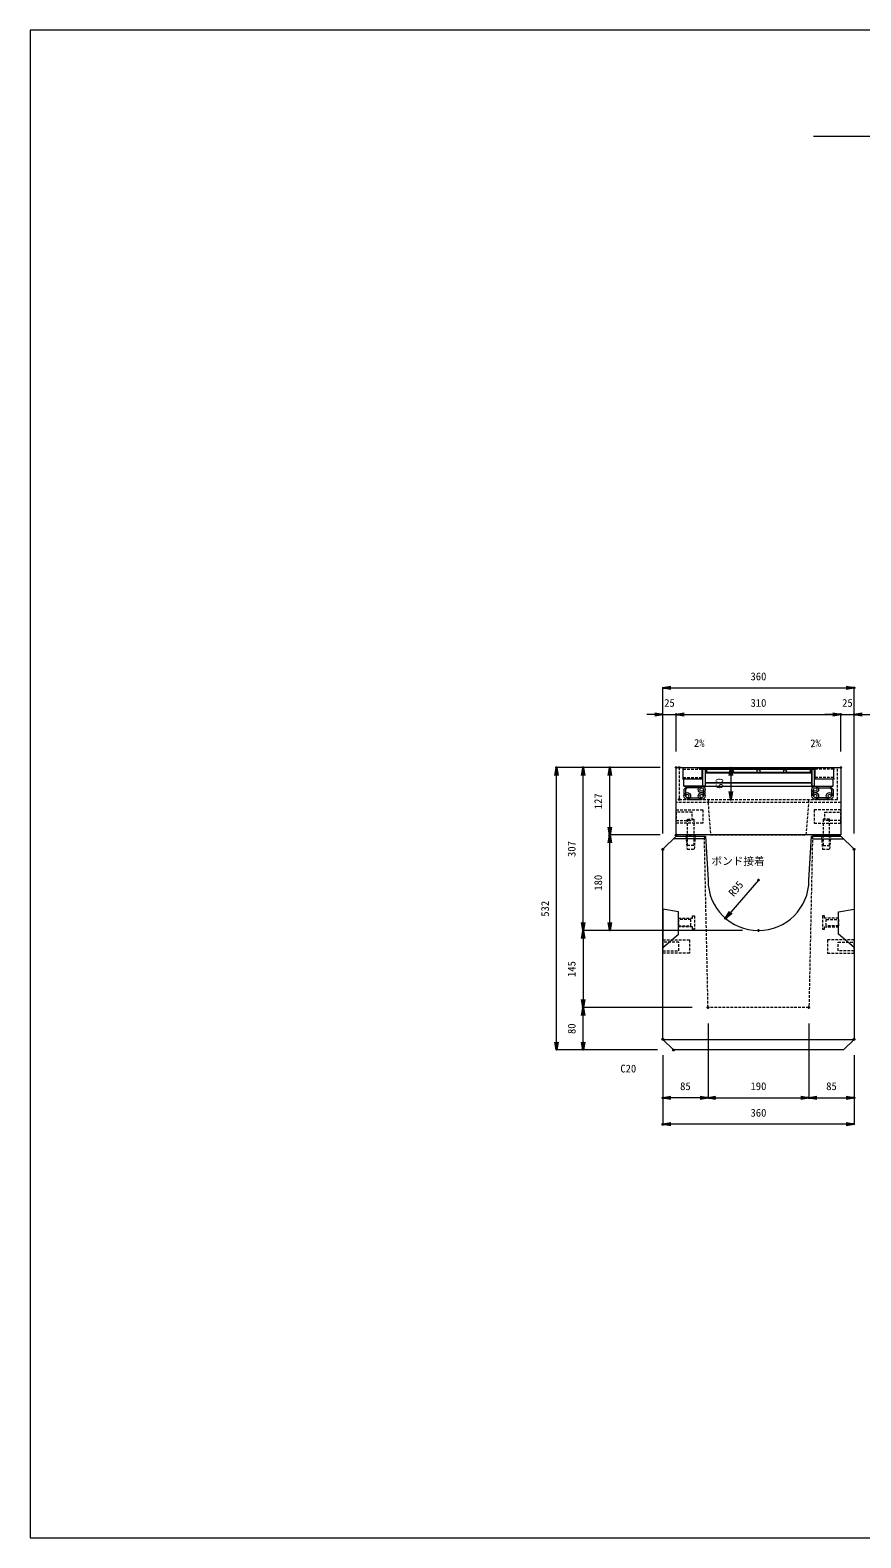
# Model space of a CAD drawing. Units: millimetres, scale not verified. Extents: x -1945 to 1945, y -1420 to 1420.
# Drawn here: x -1945 to -381, y -1420 to 1420 of the extents above; entities that cross this region are included whole.
import ezdxf
from ezdxf.enums import TextEntityAlignment as Align

# ---------------------------------------------------------------- set-up
doc = ezdxf.new("R2010")
doc.units = ezdxf.units.MM
doc.header["$LTSCALE"] = 10
doc.header["$PDMODE"] = 32
doc.header["$PDSIZE"] = 2
doc.linetypes.add('USER1', pattern=[0.75, 0.5, -0.25])
doc.layers.add('0-0_0', color=7, linetype='Continuous')
doc.layers.add('0-2_DEFPOINTS', color=7, linetype='Continuous')
for name, color, linetype, lineweight in [('0-1_TITLE', 7, 'Continuous', 18), ('0-3_KIJUN', 7, 'Continuous', 18), ('0-5_SUNPO_S10', 3, 'Continuous', 18), ('0-7_GRE', 30, 'Continuous', 18)]:
    doc.layers.add(name, color=color, linetype=linetype, lineweight=lineweight)
doc.styles.add('ＭＳ ゴシック', font='')
doc.styles.get('ＭＳ ゴシック').set_extended_font_data('MS Gothic')

# ---------------------------------------------------------------- blocks, each defined once
blk = doc.blocks.new('M16_insert_dan')
at = {"layer": '0-3_KIJUN', "color": 3, "linetype": 'USER1'}
for points in [[(0, -12.5), (-50, -12.5), (-50, 12.5), (0, 12.5)], [(0, 8), (-30, 8), (-30, -8), (0, -8)]]:
    blk.add_lwpolyline(points, close=True, dxfattribs=at)
blk = doc.blocks.new('_OPEN')
at = {"layer": '0-0_0'}
blk.add_line((0, 0), (-1, 0), dxfattribs=at)
blk.add_lwpolyline([(-1, 0.1667), (0, 0), (-1, -0.1667)], dxfattribs=at)
blk = doc.blocks.new('D3')
at = {"layer": '0-2_DEFPOINTS'}
for p in [(1371, 1144), (1041, 999), (1276, 999)]:
    blk.add_point(p, dxfattribs=at)
at = {"layer": '0-5_SUNPO_S10'}
for p, q in [((1341, 1144), (1041, 1144)), ((1041, 1129), (1041, 1014)), ((1246, 999), (1041, 999))]:
    blk.add_line(p, q, dxfattribs=at)
at = {"layer": '0-5_SUNPO_S10', "xscale": 15, "yscale": 15}
for p, rotation in [((1041, 1144), 90), ((1041, 999), 270)]:
    blk.add_blockref('_OPEN', p, dxfattribs=dict(at, rotation=rotation))
at = {"layer": '0-5_SUNPO_S10', "color": 7, "style": 'ＭＳ ゴシック'}
blk.add_text('145', height=14.66, rotation=90, dxfattribs=at).set_placement((1031, 1056.5), align=Align.BOTTOM_LEFT)
blk = doc.blocks.new('D4')
at = {"layer": '0-2_DEFPOINTS'}
for p in [(1041, 999), (1276, 999), (1211, 919)]:
    blk.add_point(p, dxfattribs=at)
at = {"layer": '0-5_SUNPO_S10'}
for p, q in [((1246, 999), (1041, 999)), ((1041, 934), (1041, 984)), ((1181, 919), (1041, 919))]:
    blk.add_line(p, q, dxfattribs=at)
at = {"layer": '0-5_SUNPO_S10', "xscale": 15, "yscale": 15}
for p, rotation in [((1041, 999), 90), ((1041, 919), 270)]:
    blk.add_blockref('_OPEN', p, dxfattribs=dict(at, rotation=rotation))
at = {"layer": '0-5_SUNPO_S10', "color": 7, "style": 'ＭＳ ゴシック'}
blk.add_text('80', height=14.66, rotation=90, dxfattribs=at).set_placement((1031, 949), align=Align.BOTTOM_LEFT)
blk = doc.blocks.new('D5')
at = {"layer": '0-2_DEFPOINTS'}
for p in [(1091, 1324), (1216, 1324), (1371, 1144)]:
    blk.add_point(p, dxfattribs=at)
at = {"layer": '0-5_SUNPO_S10'}
for p, q in [((1186, 1324), (1091, 1324)), ((1091, 1159), (1091, 1309)), ((1341, 1144), (1091, 1144))]:
    blk.add_line(p, q, dxfattribs=at)
at = {"layer": '0-5_SUNPO_S10', "xscale": 15, "yscale": 15}
for p, rotation in [((1091, 1324), 90), ((1091, 1144), 270)]:
    blk.add_blockref('_OPEN', p, dxfattribs=dict(at, rotation=rotation))
at = {"layer": '0-5_SUNPO_S10', "color": 7, "style": 'ＭＳ ゴシック'}
blk.add_text('180', height=14.66, rotation=90, dxfattribs=at).set_placement((1081, 1219), align=Align.BOTTOM_LEFT)
blk = doc.blocks.new('D6')
at = {"layer": '0-2_DEFPOINTS'}
for p in [(991, 1451), (1216, 1451), (1211, 919)]:
    blk.add_point(p, dxfattribs=at)
at = {"layer": '0-5_SUNPO_S10'}
for p, q in [((1186, 1451), (991, 1451)), ((991, 934), (991, 1436)), ((1181, 919), (991, 919))]:
    blk.add_line(p, q, dxfattribs=at)
at = {"layer": '0-5_SUNPO_S10', "xscale": 15, "yscale": 15}
for p, rotation in [((991, 1451), 90), ((991, 919), 270)]:
    blk.add_blockref('_OPEN', p, dxfattribs=dict(at, rotation=rotation))
at = {"layer": '0-5_SUNPO_S10', "color": 7, "style": 'ＭＳ ゴシック'}
blk.add_text('532', height=14.66, rotation=90, dxfattribs=at).set_placement((981, 1170), align=Align.BOTTOM_LEFT)
blk = doc.blocks.new('D7')
at = {"layer": '0-2_DEFPOINTS'}
for p in [(1276, 999), (1191, 939), (1191, 829)]:
    blk.add_point(p, dxfattribs=at)
at = {"layer": '0-5_SUNPO_S10'}
for p, q in [((1276, 969), (1276, 829)), ((1191, 909), (1191, 829)), ((1261, 829), (1206, 829))]:
    blk.add_line(p, q, dxfattribs=at)
at = {"layer": '0-5_SUNPO_S10', "xscale": 15, "yscale": 15, "rotation": 180}
blk.add_blockref('_OPEN', (1191, 829), dxfattribs=at)
at = {"layer": '0-5_SUNPO_S10', "xscale": 15, "yscale": 15}
blk.add_blockref('_OPEN', (1276, 829), dxfattribs=at)
at = {"layer": '0-5_SUNPO_S10', "color": 7, "style": 'ＭＳ ゴシック'}
blk.add_text('85', height=14.66, dxfattribs=at).set_placement((1223.5, 839), align=Align.BOTTOM_LEFT)
blk = doc.blocks.new('D8')
at = {"layer": '0-2_DEFPOINTS'}
for p in [(1276, 999), (1466, 999), (1466, 829)]:
    blk.add_point(p, dxfattribs=at)
at = {"layer": '0-5_SUNPO_S10'}
for p, q in [((1276, 969), (1276, 829)), ((1466, 969), (1466, 829)), ((1291, 829), (1451, 829))]:
    blk.add_line(p, q, dxfattribs=at)
at = {"layer": '0-5_SUNPO_S10', "xscale": 15, "yscale": 15, "rotation": 180}
blk.add_blockref('_OPEN', (1276, 829), dxfattribs=at)
at = {"layer": '0-5_SUNPO_S10', "xscale": 15, "yscale": 15}
blk.add_blockref('_OPEN', (1466, 829), dxfattribs=at)
at = {"layer": '0-5_SUNPO_S10', "color": 7, "style": 'ＭＳ ゴシック'}
blk.add_text('190', height=14.66, dxfattribs=at).set_placement((1356, 839), align=Align.BOTTOM_LEFT)
blk = doc.blocks.new('D9')
at = {"layer": '0-2_DEFPOINTS'}
for p in [(1466, 999), (1551, 939), (1551, 829)]:
    blk.add_point(p, dxfattribs=at)
at = {"layer": '0-5_SUNPO_S10'}
for p, q in [((1466, 969), (1466, 829)), ((1551, 909), (1551, 829)), ((1481, 829), (1536, 829))]:
    blk.add_line(p, q, dxfattribs=at)
at = {"layer": '0-5_SUNPO_S10', "xscale": 15, "yscale": 15, "rotation": 180}
blk.add_blockref('_OPEN', (1466, 829), dxfattribs=at)
at = {"layer": '0-5_SUNPO_S10', "xscale": 15, "yscale": 15}
blk.add_blockref('_OPEN', (1551, 829), dxfattribs=at)
at = {"layer": '0-5_SUNPO_S10', "color": 7, "style": 'ＭＳ ゴシック'}
blk.add_text('85', height=14.66, dxfattribs=at).set_placement((1498.5, 839), align=Align.BOTTOM_LEFT)
blk = doc.blocks.new('D10')
at = {"layer": '0-2_DEFPOINTS'}
for p in [(1191, 939), (1551, 939), (1191, 779)]:
    blk.add_point(p, dxfattribs=at)
at = {"layer": '0-5_SUNPO_S10'}
for p, q in [((1191, 909), (1191, 779)), ((1551, 909), (1551, 779)), ((1536, 779), (1206, 779))]:
    blk.add_line(p, q, dxfattribs=at)
at = {"layer": '0-5_SUNPO_S10', "xscale": 15, "yscale": 15, "rotation": 180}
blk.add_blockref('_OPEN', (1191, 779), dxfattribs=at)
at = {"layer": '0-5_SUNPO_S10', "xscale": 15, "yscale": 15}
blk.add_blockref('_OPEN', (1551, 779), dxfattribs=at)
at = {"layer": '0-5_SUNPO_S10', "color": 7, "style": 'ＭＳ ゴシック'}
blk.add_text('360', height=14.66, dxfattribs=at).set_placement((1356, 789), align=Align.BOTTOM_LEFT)
blk = doc.blocks.new('D19')
at = {"layer": '0-2_DEFPOINTS'}
for p in [(1091, 1451), (1216, 1451), (1216, 1324)]:
    blk.add_point(p, dxfattribs=at)
at = {"layer": '0-5_SUNPO_S10'}
for p, q in [((1186, 1451), (1091, 1451)), ((1091, 1339), (1091, 1436)), ((1186, 1324), (1091, 1324))]:
    blk.add_line(p, q, dxfattribs=at)
at = {"layer": '0-5_SUNPO_S10', "xscale": 15, "yscale": 15}
for p, rotation in [((1091, 1451), 90), ((1091, 1324), 270)]:
    blk.add_blockref('_OPEN', p, dxfattribs=dict(at, rotation=rotation))
at = {"layer": '0-5_SUNPO_S10', "color": 7, "style": 'ＭＳ ゴシック'}
blk.add_text('127', height=14.66, rotation=90, dxfattribs=at).set_placement((1081, 1372.5), align=Align.BOTTOM_LEFT)
blk = doc.blocks.new('D20')
at = {"layer": '0-2_DEFPOINTS'}
for p in [(1041, 1451), (1216, 1451), (1371, 1144)]:
    blk.add_point(p, dxfattribs=at)
at = {"layer": '0-5_SUNPO_S10'}
for p, q in [((1186, 1451), (1041, 1451)), ((1041, 1159), (1041, 1436)), ((1341, 1144), (1041, 1144))]:
    blk.add_line(p, q, dxfattribs=at)
at = {"layer": '0-5_SUNPO_S10', "xscale": 15, "yscale": 15}
for p, rotation in [((1041, 1451), 90), ((1041, 1144), 270)]:
    blk.add_blockref('_OPEN', p, dxfattribs=dict(at, rotation=rotation))
at = {"layer": '0-5_SUNPO_S10', "color": 7, "style": 'ＭＳ ゴシック'}
blk.add_text('307', height=14.66, rotation=90, dxfattribs=at).set_placement((1031, 1282.5), align=Align.BOTTOM_LEFT)
blk = doc.blocks.new('D27')
at = {"layer": '0-2_DEFPOINTS'}
for p in [(1222, 1451), (1222, 1391), (1319.01, 1391)]:
    blk.add_point(p, dxfattribs=at)
at = {"layer": '0-5_SUNPO_S10'}
blk.add_line((1319.01, 1436), (1319.01, 1406), dxfattribs=at)
at = {"layer": '0-5_SUNPO_S10', "xscale": 15, "yscale": 15}
for p, rotation in [((1319.01, 1451), 90), ((1319.01, 1391), 270)]:
    blk.add_blockref('_OPEN', p, dxfattribs=dict(at, rotation=rotation))
at = {"layer": '0-5_SUNPO_S10', "color": 7, "style": 'ＭＳ ゴシック'}
blk.add_text('60', height=14.66, rotation=90, dxfattribs=at).set_placement((1309.01, 1411), align=Align.BOTTOM_LEFT)
blk = doc.blocks.new('D28')
at = {"layer": '0-2_DEFPOINTS'}
for p in [(1216, 1551), (1216, 1451), (1191, 1297)]:
    blk.add_point(p, dxfattribs=at)
at = {"layer": '0-5_SUNPO_S10'}
for p, q in [((1176, 1551), (1161, 1551)), ((1191, 1327), (1191, 1551)), ((1191, 1551), (1216, 1551)), ((1216, 1481), (1216, 1551)), ((1231, 1551), (1246, 1551))]:
    blk.add_line(p, q, dxfattribs=at)
at = {"layer": '0-5_SUNPO_S10', "xscale": 15, "yscale": 15}
blk.add_blockref('_OPEN', (1191, 1551), dxfattribs=at)
at = {"layer": '0-5_SUNPO_S10', "xscale": 15, "yscale": 15, "rotation": 180}
blk.add_blockref('_OPEN', (1216, 1551), dxfattribs=at)
at = {"layer": '0-5_SUNPO_S10', "color": 7, "style": 'ＭＳ ゴシック'}
blk.add_text('25', height=14.66, dxfattribs=at).set_placement((1193.5, 1561), align=Align.BOTTOM_LEFT)
blk = doc.blocks.new('D29')
at = {"layer": '0-2_DEFPOINTS'}
for p in [(1526, 1551), (1216, 1451), (1526, 1451)]:
    blk.add_point(p, dxfattribs=at)
at = {"layer": '0-5_SUNPO_S10'}
for p, q in [((1216, 1481), (1216, 1551)), ((1231, 1551), (1511, 1551)), ((1526, 1481), (1526, 1551))]:
    blk.add_line(p, q, dxfattribs=at)
at = {"layer": '0-5_SUNPO_S10', "xscale": 15, "yscale": 15, "rotation": 180}
blk.add_blockref('_OPEN', (1216, 1551), dxfattribs=at)
at = {"layer": '0-5_SUNPO_S10', "xscale": 15, "yscale": 15}
blk.add_blockref('_OPEN', (1526, 1551), dxfattribs=at)
at = {"layer": '0-5_SUNPO_S10', "color": 7, "style": 'ＭＳ ゴシック'}
blk.add_text('310', height=14.66, dxfattribs=at).set_placement((1356, 1561), align=Align.BOTTOM_LEFT)
blk = doc.blocks.new('D30')
at = {"layer": '0-2_DEFPOINTS'}
for p in [(1551, 1551), (1526, 1451), (1551, 1297)]:
    blk.add_point(p, dxfattribs=at)
at = {"layer": '0-5_SUNPO_S10'}
for p, q in [((1511, 1551), (1496, 1551)), ((1526, 1481), (1526, 1551)), ((1526, 1551), (1551, 1551)), ((1551, 1327), (1551, 1551)), ((1566, 1551), (1581, 1551))]:
    blk.add_line(p, q, dxfattribs=at)
at = {"layer": '0-5_SUNPO_S10', "xscale": 15, "yscale": 15}
blk.add_blockref('_OPEN', (1526, 1551), dxfattribs=at)
at = {"layer": '0-5_SUNPO_S10', "xscale": 15, "yscale": 15, "rotation": 180}
blk.add_blockref('_OPEN', (1551, 1551), dxfattribs=at)
at = {"layer": '0-5_SUNPO_S10', "color": 7, "style": 'ＭＳ ゴシック'}
blk.add_text('25', height=14.66, dxfattribs=at).set_placement((1528.5, 1561), align=Align.BOTTOM_LEFT)
blk = doc.blocks.new('D31')
at = {"layer": '0-2_DEFPOINTS'}
for p in [(1551, 1601), (1191, 1297), (1551, 1297)]:
    blk.add_point(p, dxfattribs=at)
at = {"layer": '0-5_SUNPO_S10'}
for p, q in [((1191, 1327), (1191, 1601)), ((1206, 1601), (1536, 1601)), ((1551, 1327), (1551, 1601))]:
    blk.add_line(p, q, dxfattribs=at)
at = {"layer": '0-5_SUNPO_S10', "xscale": 15, "yscale": 15, "rotation": 180}
blk.add_blockref('_OPEN', (1191, 1601), dxfattribs=at)
at = {"layer": '0-5_SUNPO_S10', "xscale": 15, "yscale": 15}
blk.add_blockref('_OPEN', (1551, 1601), dxfattribs=at)
at = {"layer": '0-5_SUNPO_S10', "color": 7, "style": 'ＭＳ ゴシック'}
blk.add_text('360', height=14.66, dxfattribs=at).set_placement((1356, 1611), align=Align.BOTTOM_LEFT)
blk = doc.blocks.new('D32')
at = {"layer": '0-2_DEFPOINTS'}
for p in [(1371, 1239), (1309.04, 1166.98)]:
    blk.add_point(p, dxfattribs=at)
at = {"layer": '0-5_SUNPO_S10'}
blk.add_line((1371, 1239), (1318.83, 1178.35), dxfattribs=at)
at = {"layer": '0-5_SUNPO_S10', "xscale": 15, "yscale": 15, "rotation": 229.29493}
blk.add_blockref('_OPEN', (1309.04, 1166.98), dxfattribs=at)
at = {"layer": '0-5_SUNPO_S10', "color": 7, "style": 'ＭＳ ゴシック'}
blk.add_text('R95', height=14.66, rotation=49.295, dxfattribs=at).set_placement((1327.55, 1203.83), align=Align.BOTTOM_LEFT)
blk = doc.blocks.new('A$C68F875F3')
at = {"layer": '0-7_GRE'}
for p, q in [((0, 57), (1.5, 57)), ((36.5, 57), (249.5, 57)), ((284.5, 57), (286, 57)), ((36.5, 55), (38, 55)), ((36.5, 43), (38, 43)), ((42.5, 51), (243.5, 51)), ((42.5, 50), (243.5, 50)), ((42.5, 32), (243.5, 32)), ((42.5, 31), (243.5, 31)), ((249.5, 55), (248, 55)), ((249.5, 43), (248, 43)), ((2.5, 25), (283.5, 25)), ((2.5, 18.6), (2.5, 6.4)), ((5.7, 18.6), (5.7, 6.4)), ((8.9, 3.2), (36.1, 3.2)), ((8.9, 0), (36.1, 0)), ((39.3, 6.4), (39.3, 18.6)), ((42.5, 6.4), (42.5, 18.6)), ((243.5, 6.4), (243.5, 18.6)), ((246.7, 6.4), (246.7, 18.6)), ((277.1, 3.2), (249.9, 3.2)), ((277.1, 0), (249.9, 0)), ((280.3, 18.6), (280.3, 6.4)), ((283.5, 18.6), (283.5, 6.4))]:
    blk.add_line(p, q, dxfattribs=at)
at = {"layer": '0-7_GRE', "linetype": 'USER1'}
for p, q in [((1.5, 57.05), (36.5, 57.05)), ((284.5, 57.05), (249.5, 57.05)), ((1.5, 40.95), (36.5, 40.95)), ((284.5, 40.95), (249.5, 40.95))]:
    blk.add_line(p, q, dxfattribs=at)
at = {"layer": '0-7_GRE'}
for points in [[(36.5, 38.15), (1.5, 38.15), (1.5, 59.85), (36.5, 59.85)], [(38, 57), (42.5, 57), (42.5, 25), (38, 25)], [(93, 57), (89.46, 53.46), (93, 49.93), (96.54, 53.46)], [(143, 57), (139.46, 53.46), (143, 49.93), (146.54, 53.46)], [(193, 57), (189.46, 53.46), (193, 49.93), (196.54, 53.46)], [(243.5, 57), (248, 57), (248, 25), (243.5, 25)], [(284.5, 38.15), (249.5, 38.15), (249.5, 59.85), (284.5, 59.85)]]:
    blk.add_lwpolyline(points, close=True, dxfattribs=at)
for points in [[(36.5, 57), (42.5, 57), (42.5, 25), (2.5, 25), (2.5, 38.15)], [(42.5, 50.43), (43, 49.93), (46.54, 53.46), (43, 57), (42.5, 56.5)], [(243.5, 56.5), (243, 57), (239.46, 53.46), (243, 49.93), (243.5, 50.43)], [(249.5, 57), (243.5, 57), (243.5, 25), (283.5, 25), (283.5, 38.15)], [(2.5, 38.15), (2.5, 38), (0, 38)], [(286, 38), (283.5, 38), (283.5, 38.15)], [(36.1, 25), (8.9, 25), (2.5, 18.6)], [(36.1, 21.8), (8.9, 21.8), (5.7, 18.6)], [(249.9, 25), (277.1, 25), (283.5, 18.6)], [(249.9, 21.8), (277.1, 21.8), (280.3, 18.6)]]:
    blk.add_lwpolyline(points, dxfattribs=at)
for centre, radius in [((8.9, 6.4), 6.4), ((8.9, 6.4), 3.2), ((36.1, 18.6), 6.4), ((36.1, 6.4), 6.4), ((36.1, 18.6), 3.2), ((36.1, 6.4), 3.2), ((249.9, 18.6), 6.4), ((249.9, 6.4), 6.4), ((249.9, 18.6), 3.2), ((249.9, 6.4), 3.2), ((277.1, 6.4), 6.4), ((277.1, 6.4), 3.2)]:
    blk.add_circle(centre, radius, dxfattribs=at)

msp = doc.modelspace()

# ---------------------------------------------------------------- linework, layer by layer
at = {"layer": '0-1_TITLE', "color": 1}
msp.add_line((-470.64, 1220), (470.64, 1220), dxfattribs=at)
at = {"layer": '0-1_TITLE', "color": 2}
msp.add_lwpolyline([(-1945, -1420), (1945, -1420), (1945, 1420), (-1945, 1420)], close=True, dxfattribs=at)
msp.add_lwpolyline([(-1945, -1420), (1945, -1420), (1945, 1420), (-1945, 1420)], close=True, dxfattribs=at)
at = {"layer": '0-3_KIJUN', "linetype": 'USER1'}
msp.add_line((-729, 31), (-723, 31), dxfattribs=at)
at = {"layer": '0-3_KIJUN'}
msp.add_line((-754, -481), (-394, -481), dxfattribs=at)
for points in [[(-729, 31), (-419, 31), (-419, -96), (-729, -96)], [(-729, -98), (-675.77, -98), (-675.66, -103), (-734, -103)], [(-419, -98), (-472.23, -98), (-472.34, -103), (-414, -103)], [(-724.5, -241), (-754, -236), (-754, -308), (-724.5, -283)], [(-423.5, -241), (-394, -236), (-394, -308), (-423.5, -283)]]:
    msp.add_lwpolyline(points, close=True, dxfattribs=at)
at = {"layer": '0-3_KIJUN', "linetype": 'USER1'}
for points in [[(-729, 31), (-723, 31), (-723, -29), (-425, -29), (-425, 31), (-419, 31), (-419, -35), (-729, -35)], [(-707.5, -66), (-695.5, -66), (-695.5, -116), (-707.5, -116)], [(-440.5, -66), (-452.5, -66), (-452.5, -116), (-440.5, -116)], [(-692.5, -98), (-710.5, -98), (-708.5, -123), (-694.5, -123)], [(-437.5, -98), (-455.5, -98), (-453.5, -123), (-439.5, -123)], [(-724.5, -269.22), (-724.5, -252.77), (-698, -252.77), (-698, -248.25), (-694.5, -248.25), (-694.5, -273.75), (-698, -273.75), (-698, -269.22)], [(-724.5, -255), (-724.5, -267), (-701.5, -267), (-701.5, -255)], [(-423.5, -269.22), (-423.5, -252.77), (-450, -252.77), (-450, -248.25), (-453.5, -248.25), (-453.5, -273.75), (-450, -273.75), (-450, -269.22)], [(-423.5, -255), (-423.5, -267), (-446.5, -267), (-446.5, -255)]]:
    msp.add_lwpolyline(points, close=True, dxfattribs=at)
at = {"layer": '0-3_KIJUN'}
for points in [[(-726, 31), (-617.5, 29), (-530.5, 29), (-422, 31)], [(-414, -501), (-734, -501), (-754, -481), (-754, -123), (-729, -98), (-674, -98), (-669, -181)], [(-479, -181), (-474, -98), (-419, -98), (-394, -123), (-394, -481), (-414, -501)]]:
    msp.add_lwpolyline(points, dxfattribs=at)
at = {"layer": '0-3_KIJUN', "linetype": 'USER1'}
for points in [[(-669, -29), (-669, -35), (-664, -96), (-484, -96), (-479, -35), (-479, -29)], [(-472.21, -98), (-479, -421), (-669, -421), (-675.79, -98)]]:
    msp.add_lwpolyline(points, dxfattribs=at)
at = {"layer": '0-3_KIJUN'}
msp.add_arc((-574, -181), 95, 180, 0, dxfattribs=at)

# ---------------------------------------------------------------- block references
at = {"layer": '0-3_KIJUN', "rotation": 180}
for p in [(-729, -61), (-754, -306)]:
    msp.add_blockref('M16_insert_dan', p, dxfattribs=at)
at = {"layer": '0-3_KIJUN', "xscale": -1, "rotation": 180}
for p in [(-419, -61), (-394, -306)]:
    msp.add_blockref('M16_insert_dan', p, dxfattribs=at)
at = {"layer": '0-5_SUNPO_S10'}
for name in ['D31', 'D28', 'D29', 'D30', 'D6', 'D20', 'D19', 'D27', 'D5', 'D32', 'D3', 'D4', 'D7', 'D8', 'D9', 'D10']:
    msp.add_blockref(name, (-1945, -1420), dxfattribs=at)
at = {"layer": '0-7_GRE'}
msp.add_blockref('A$C68F875F3', (-717, -29), dxfattribs=at)

# ---------------------------------------------------------------- texts
at = {"layer": '0-5_SUNPO_S10', "color": 7, "style": 'ＭＳ ゴシック'}
for rotation, p in [(358, (-695.84, 65.68)), (2, (-476.11, 64.84))]:
    msp.add_text('2%', height=14.66, rotation=rotation, dxfattribs=at).set_placement(p, align=Align.BOTTOM_LEFT)
for s, p in [('ボンド接着', (-662.39, -157)), ('C20', (-834.05, -547.8))]:
    msp.add_text(s, height=14.66, dxfattribs=at).set_placement(p, align=Align.BOTTOM_LEFT)

doc.saveas('drawing.dxf')
